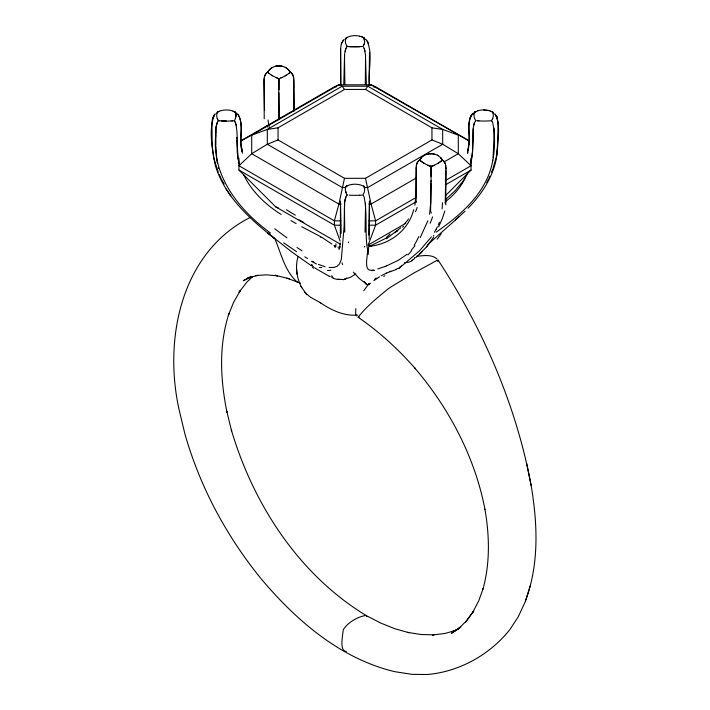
<?xml version="1.0" encoding="UTF-8"?>
<svg xmlns="http://www.w3.org/2000/svg" width="710" height="710" viewBox="0 0 710 710"><rect width="100%" height="100%" fill="white"/><g stroke="black" fill="none" stroke-linecap="round" stroke-linejoin="round"><path stroke-width="1.06" d="M278.879 79.626L278.702 119.759M279.012 89.762L279.003 79.591M293.878 87.019L293.878 82.325M301.75 287.701C296.78 278.4 294.961 267.013 298.014 256.798M329.094 267.492L334.073 267.404L337.161 266.25L339.451 263.996L341.315 259.496L344.11 226.543L344.572 202.315L345.885 196.989A7.544 4.287 -60.2 0 1 346.533 195.845L346.569 195.738M346.622 47.188L346.373 47.614A7.402 4.295 -60.1 0 0 345.921 48.431L344.59 54.208L343.782 84.286M344.457 207.16L344.758 200.628L345.885 196.989M344.51 58.087L344.874 84.588M363.484 47.179L363.502 47.206A7.819 4.482 59.9 0 1 363.689 47.517A7.437 4.304 59.9 0 1 364.186 48.404L365.561 55.096L365.295 84.463M366.147 39.503C373.842 52.904 367.638 70.175 369.59 85.031M431.05 183.473L430.579 211.269M431.068 180.722L430.757 202.545L429.603 214.251M431.05 176.453L431.059 167.418L431.05 182.044M264.12 80.079L264.2 118.756M264.005 82.972L264.528 110.503M278.879 79.405L278.879 78.721M430.997 154.372L430.997 153.759M433.109 165.714L431.059 167.01M492.057 121.463L492.066 121.481A7.544 4.34 60.1 0 1 492.767 122.688C495.935 139.657 494.994 158.49 488.808 174.731C478.771 199.59 457.559 217.207 436.162 232.17M293.833 111.133L293.816 83.017M343.871 39.529L341.368 43.78L340.605 48.608L340.942 84.659M264.005 82.36L264.022 81.18M344.519 57.066L344.527 56.072M340.339 237.442L340.48 201.081L341.182 233.315M473.046 141.068L473.188 127.995L474.511 122.67A7.544 4.366 -59.9 0 1 475.167 121.534L475.203 121.428M416.202 168.962L415.918 195.019L414.906 205.234M340.605 48.608L340.578 84.916M473.029 141.041L472.292 155.96L470.339 165.554M363.6 37.976L363.715 38.127A17.75 9.328 -29.4 0 1 364.07 38.722L364.656 41.571A18.087 9.496 -29.5 0 1 364.097 44.135M345.335 189.792L345.93 192.712L345.344 189.437A18.087 9.47 29.4 0 1 345.903 187.298A17.715 9.274 29.4 0 1 346.249 186.712L346.48 186.41M416.211 168.403L416.104 202.368M344.536 55.593L344.554 55.123M264.04 80.612L264.218 78.553M416.149 168.483L416.255 167.329M369.12 239.314L369.475 201.036L368.863 235.072M473.135 128.892L472.611 150.999L470.615 162.936M416.175 167.933L416.335 166.326M368.694 246.592L368.25 254.437M365.038 232.17L365.543 206.601M264.084 79.538L264.12 79.032M445.8 204.906L445.96 168.447M369.04 85.271L369.519 52.487M340.205 242.98L339.628 247.737M445.259 200.584L445.933 170.799M493.059 168.217L496.201 157.442L497.728 146.251L498.012 122.049L496.902 116.964L495.19 114.195M264.155 78.544L264.333 77.621M416.273 166.406L416.388 165.856M444.984 202.953L445.135 201.782M416.326 165.936L416.45 165.403M493.104 157.691L494.16 132.344M465.6 622.12L473.668 611.008L472.789 612.224L478.717 600.846L483.332 588.093L482.969 589.14C490.193 563.101 489.509 535.544 484.912 509.097L484.939 509.239C474.804 456.805 449.066 408.143 414.507 367.718L415.421 368.747C398.479 349.373 379.362 331.881 358.159 317.255C365.916 307.004 377.01 298.058 387.216 289.591A11.937 1.42 -34.9 0 1 390.571 287.204L414.028 272.933L437.085 260.348A11.937 1.42 -34.9 0 1 438.168 260.18L437.733 261.484M214.722 114.346C208.128 129.548 212.361 148.718 215.139 164.693C224.236 196.146 249.725 218.866 274.53 238.471L267.679 232.898L291.517 251.766L311.575 265.895M264.271 77.612L264.644 75.97M416.388 165.483L416.61 164.542M472.532 113.76C465.343 124.277 471.36 138.574 468.032 150.334L468.298 148.585L467.606 151.807M496.654 154.745L497.293 150.928M492.607 160.664L492.713 160.061M416.459 165.04L416.752 163.841A7.837 6.399 -0.3 0 1 419.006 160.575M467.784 152.419L467.597 153.298L468.831 143.464L468.769 144.325C471.032 134.687 465.751 122.413 472.354 113.955M344.962 51.28L345.93 48.44M473.534 125.51L474.511 122.67M355.825 308.61L355.63 314.042L356.935 316.021M444.815 210.994L442.454 218.263L438.594 226.916M340.898 220.837L334.392 220.837L238.942 165.732L251.704 153.715L267.306 144.254L278.045 139.941L344.492 178.308L338.918 204.072L334.392 220.837L334.392 225.194L340.125 241.116M530.29 585.715L525.134 602.009L518.318 616.653L509.922 629.495C490.033 654.629 459.423 671.74 427.42 674.5L412.04 674.367L394.6 671.642C340.56 658.72 296.523 620.744 261.475 579.209C226.534 536.423 199.856 486.749 184.804 433.544L179.337 410.708C163.282 340.445 180.42 252.858 249.92 217.597M525.489 600.855C539.289 564.059 537.585 523.678 531.142 485.542L531.115 485.4C516.223 405.028 482.8 328.677 438.292 260.384M413.699 209.716C408.463 230.288 390.296 244.018 369.733 246.326M427.855 220.783L420.267 237.495M234.451 121.02L235.072 119.236A17.75 9.292 -29.4 0 0 235.392 118.455L235.995 115.526L235.427 113.041A17.661 9.248 -29 0 0 235.143 112.553L234.957 112.295M368.241 244.781L375.608 225.194L375.608 220.837L371.082 204.072L365.508 178.308L431.955 139.941L442.694 144.254L458.296 153.715L471.058 165.732L445.285 180.606M235.4 118.455L235.951 116.254A16.942 8.866 -29.4 0 0 235.986 115.526L235.427 113.041M414.622 258.076L413.69 259.434M344.998 39.343L345.885 37.905A7.544 4.366 60.5 0 1 346.524 37.488M344.945 187.893L345.832 186.455A7.544 4.366 59.3 0 1 346.471 186.047M339.611 247.612L338.972 249.245L339.389 248.207M344.998 187.76L345.832 186.455M489.004 178.325L489.838 176.275M491.506 172.193L492.758 169.122M438.318 224.875L439.41 222.265M467.517 173.24C462.947 184.263 455.509 194.105 445.915 201.232M419.832 160.105L420.338 159.155L419.832 160.105A5.289 4.278 -1.3 0 0 419.441 160.345L419.486 160.256A5.289 4.295 -0.1 0 1 419.903 160.052L419.858 160.132M216.479 113.343L217.26 112.171A7.544 4.349 59.5 0 1 217.899 111.754M363.591 45.316L363.777 44.916M341.368 43.78L343.125 40.408M492.367 119.2L491.586 120.665A5.458 3.222 60.3 0 1 491.87 121.082M217.881 121.481L217.846 121.543A7.544 4.366 -59.9 0 0 217.189 122.688L216.026 126.744L215.778 133.959M212.707 118.029L213.976 115.34M470.011 117.993L471.271 115.304M217.207 122.697L215.893 128.022L215.867 144.946M436.18 229.188L437.404 226.73M486.794 182.621L488.56 179.186M363.449 45.609L363.342 45.804M363.165 46.106L362.659 46.461M434.396 232.268L436.073 229.392M214.606 114.505L212.476 118.907L211.926 122.883L212.21 146.216L213.71 158.046L218.245 172.095M268.22 71.399L268.664 70.734A17.75 13.588 27.4 0 1 269.241 70.015A18.087 13.863 27.4 0 1 271.69 67.92A16.676 12.762 27.4 0 1 272.578 67.406A18.087 13.845 27.4 0 1 275.95 66.154M268.176 71.47L268.353 71.186M420.311 159.244L420.79 158.525A17.715 13.561 26.8 0 1 421.376 157.815A18.087 13.836 27.4 0 1 423.843 155.721A16.676 12.78 27.4 0 1 424.731 155.206M433.641 237.193L426.453 246.947L419.787 253.807L422.379 251.322M420.373 159.138L420.719 158.596A17.75 13.588 27.4 0 1 421.296 157.877M363.325 195.57L363.218 195.41A5.458 3.08 59.8 0 0 362.881 195.019L363.724 193.466A17.75 9.336 -29.4 0 0 364.052 192.685A18.087 9.496 -29.4 0 0 364.603 190.111A16.676 8.76 -29.4 0 0 364.603 189.41L364.452 188.416A18.123 9.523 -29.5 0 0 364.026 187.271A17.715 9.301 -29.4 0 0 363.697 186.73L363.467 186.428M234.256 120.744L233.936 120.771M268.256 71.266L268.62 70.743A17.715 13.561 26.8 0 1 269.205 70.033A18.087 13.836 27.4 0 1 271.717 67.903A16.676 12.78 27.4 0 1 272.551 67.414M433.304 236.048L433.774 235.356M213.692 115.845L215.237 113.786M431.396 236.9L419.61 250.745L401.061 266.596M368.472 284.222L363.777 290.718M241.338 140.66L251.704 135.148L267.306 129.433L278.045 127.809L344.492 89.442L365.508 89.442L367.833 86.212L371.082 84.801L375.608 86.824L469.15 140.828M346.995 46.638L347.03 46.594A5.476 3.133 -60.2 0 0 346.844 46.816M461.402 183.118L455.234 190.573L445.898 199.297M407.096 220.89L408.516 218.946M473.668 611.008L466.488 620.851L458.127 629.131L460.781 626.806L451.32 633.409L457.213 629.708M369.369 284.55L369.236 284.55A6.319 4.793 16.7 0 1 368.33 284.559L368.588 284.177M414.924 245.793L411.205 250.311M368.605 284.151L369.014 283.636M426.453 246.947L429.506 243.219M290.133 72.251L290.115 72.269A5.289 4.34 -0.1 0 1 290.541 72.482L290.754 72.553M442.17 160.132L442.294 160.052A5.289 4.278 1.3 0 1 442.676 160.309L442.694 160.291A5.289 4.295 0.1 0 0 442.206 160.087L442.294 160.052M475.194 112.091L474.928 112.446A17.652 9.274 29.5 0 0 474.36 113.529L474.262 113.822A17.732 9.328 29.4 0 0 474.884 119.173L475.948 120.718M404.736 223.712L406.626 221.458M346.622 186.242L349.116 185.079A17.652 15.292 0.1 0 1 351.352 184.52L351.938 184.44A17.732 15.345 0.2 0 1 360.778 185.061L362.872 185.834A5.458 3.133 -58.9 0 1 363.156 185.913L363.28 185.949M346.728 37.63L349.169 36.529A17.75 15.371 0.1 0 1 350.305 36.21A18.087 15.664 0.1 0 1 354.388 35.669A16.676 14.44 0.1 0 1 355.612 35.669A18.087 15.664 0.1 0 1 359.695 36.201M218.041 111.958L219.292 111.221M475.336 111.923L477.839 110.769M402.623 227.218L403.599 226.171M468.032 208.252C482.551 193.413 494.488 174.784 497.133 153.839C496.849 140.864 501.801 125.51 494.799 113.795M445.809 195.339L471.058 170.089L471.058 158.161M474.555 112.144L473.588 113.857L474.555 112.144A7.544 4.34 60.7 0 1 475.185 111.718M346.64 277.965L346.178 278.373A6.088 3.852 5.2 0 1 345.237 278.941M386.284 237.513L390.038 234.034M421.083 252.574L415.598 257.774M252.405 276.838L247.009 281.959L239.039 292.236L240.459 290.328L233.714 302.105L228.371 315.169L229.073 313.243C218.538 345.273 220.366 379.894 227.031 412.51L226.747 411.232L231.637 431.121L231.353 430.003C253.346 504.357 298.901 574.603 366.005 615.428L366.999 616.67M465.085 211.172L455.421 220.02L459.29 216.577M289.644 72.757L289.281 73.077A17.715 5.059 -17.6 0 1 288.713 73.609M441.647 160.655L441.336 160.939A17.75 5.032 -18 0 1 440.75 161.418A18.087 5.103 -17.9 0 1 438.31 163.087A16.676 4.73 -18 0 1 437.422 163.602A18.087 5.13 -18 0 1 434.076 165.279M441.7 160.655L441.38 160.93A17.715 5.059 -17.6 0 1 440.892 161.401M289.476 72.908L289.263 73.094A17.75 5.032 -18 0 1 288.695 73.556A18.087 5.13 -18 0 1 286.183 75.278M400.839 227.724L386.497 238.658M456.299 219.248L427.562 244.808M399.135 267.918L400.742 266.525L399.526 267.581M218.352 111.656L218.387 111.621A5.458 3.133 59.6 0 0 218.174 111.656L218.041 111.692M407.123 254.215L398.47 260.224L386.657 265.851M355.763 273.882L350.545 277.282L344.394 279.252A5.822 3.674 5.2 0 1 343.862 279.332M396.917 231.14L397.804 230.43L394.858 232.765M373.797 280.672L379.522 276.793M340.383 246.858L337.88 247.222M267.368 72.464L267.306 72.473A5.289 4.34 0.1 0 1 267.741 72.198L268.078 71.63L268.14 72.624M369.44 283.831L368.33 284.515M381.172 275.791L386.542 273.048M240.85 140.828L334.392 86.824L338.918 84.801L371.082 84.801L468.662 140.66M416.122 178.059L371.082 204.072L368.863 204.072M443.919 162.013L458.296 153.715L458.296 135.148L442.694 129.433L367.833 86.212L342.167 86.212L338.918 84.801L251.704 135.148L251.704 153.715L338.918 204.072L341.137 204.072M416.655 197.14L375.608 220.837L369.102 220.837M416.655 201.498L375.608 225.194L369.102 225.194M445.285 184.973L471.058 170.089M368.552 244.799L405.73 223.33M387.056 237.752L371.507 245.314A17.599 12.327 77.1 0 1 370.309 245.571L371.383 246.015M250.879 276.66L243.237 280.707L252.121 276.58M459.583 628.226L452.838 631.403L456.326 630.231L444.762 633.506L432.443 634.971L434.076 634.846L421.03 634.509L407.469 632.353L408.809 632.681L394.751 628.696L380.436 622.927L366.005 615.428C357.503 616.741 348.024 622.306 343.267 629.699C342.894 634.491 339.025 651.496 346.338 651.416M280.104 78.242L281.053 77.852A17.715 5.059 -17.6 0 0 282.092 77.425M386.693 272.986L390.571 271.548M432.301 166.051L433.118 165.678A17.75 5.014 -17.9 0 0 434.138 165.226M396.118 269.587L391.352 271.282M432.354 165.998L431.201 166.486L432.026 166.131M432.168 166.078L431.698 166.291M346.728 37.408L346.799 37.381A5.458 3.168 60.4 0 1 347.075 37.284M346.622 185.976L346.746 185.931A5.458 3.151 59.3 0 1 347.039 185.878M475.336 111.656L475.46 111.612A5.458 3.151 60.7 0 1 475.735 111.523M384.882 266.57L377.782 268.921M279.03 78.668L279.003 79.121M219.692 111.071L220.544 110.796A17.715 15.283 -0.3 0 1 221.689 110.52A18.087 15.664 -0.1 0 1 225.762 109.961A16.676 14.44 -0.1 0 1 226.987 109.961L228.806 110.103A18.123 15.7 -0.1 0 1 231.07 110.511A17.75 15.371 -0.1 0 1 232.205 110.813L234.699 111.985M252.201 276.438L247.683 277.992L258.023 275.347L255.352 275.586L266.214 274.814L277.628 275.888L275.098 275.249L289.494 278.808M344.536 279.207L344.563 279.207A5.405 3.417 5.2 0 0 345.22 278.959M359.207 317.059L358.159 317.255M373.495 269.96C361.204 273.226 369.555 252.583 367.079 247.036C364.967 230.475 367.416 213.213 364.115 196.954A7.544 4.366 59.9 0 0 363.458 195.818L363.44 195.747M428.946 153.821L431.298 153.573M429.062 153.777L429.914 153.679M416.317 256.337C423.027 255.742 431.476 254.029 436.961 258.928M277.867 65.826L276.891 65.959A17.75 13.605 27.3 0 0 275.844 66.199M277.69 65.87L276.882 65.995A17.715 13.508 27 0 0 275.87 66.199M279.793 65.835L277.858 65.853L279.926 65.853M430.038 153.644L430.926 153.608M349.267 46.665A17.661 3.319 -0.2 0 0 350.296 46.718L359.739 46.665A17.75 3.248 -0.1 0 0 360.866 46.594L362.02 46.514M491.515 120.718L490.921 120.771M232.276 120.895L233.208 120.833M362.038 195.064L360.831 195.143A17.715 3.346 0 0 1 359.757 195.259M490.282 120.824L489.456 120.877A17.75 3.257 0.1 0 1 488.329 120.948A18.087 3.31 0.1 0 1 484.238 121.046A16.676 3.053 0.1 0 1 483.013 121.046L481.194 121.011A18.123 3.31 0.1 0 1 478.93 120.922M232.614 120.877L232.161 120.904A17.715 3.346 0.2 0 1 231.087 121.02M359.739 46.665L358.639 46.718M358.355 46.727L356.278 46.78A16.942 3.097 -0.1 0 1 355.053 46.789L350.358 46.682M489.509 110.769A17.715 15.336 -0.1 0 0 488.373 110.458L483.066 109.926A18.087 15.664 -0.1 0 0 478.984 110.467A17.75 15.363 -0.2 0 0 477.848 110.769M369.209 284.55L369.236 284.55A6.026 4.571 16.7 0 1 368.064 284.533M357.414 315.098C343.658 316.225 331.064 310.013 320.033 302.504L320.725 302.895L310.447 297.215L306.001 293.523M219.931 120.851L220.499 120.886A17.75 3.248 0.1 0 0 221.644 120.948L226.934 121.082A18.087 3.301 0.1 0 0 231.016 120.966M336.558 86.824L334.392 86.824L334.392 87.641M373.442 86.824L375.608 86.824L375.608 87.641M344.492 178.308L365.508 178.308M345.38 187.476L342.167 187.476L267.306 144.254L267.306 129.433L342.167 86.212L344.492 89.442M364.62 187.476L367.833 187.476L442.694 144.254L442.694 129.433L431.955 127.809L365.508 89.442M340.898 225.194L334.392 225.194L238.942 170.089L238.942 158.161M226.321 121.082L221.635 120.957M483.679 109.917L488.365 110.476M348.077 46.54L348.761 46.585M431.485 153.626L433.171 153.786A17.715 13.508 -27 0 1 434.192 154.026M349.338 46.62L348.264 46.549M347.918 46.523L346.924 46.132M477.794 120.86L476.996 120.798M219.337 120.806L219.621 120.824M431.636 153.591L432.292 153.706M218.911 120.771L218.041 120.096M347.465 195.037L347.172 195.019A5.458 3.106 -60 0 0 346.835 195.445M347.075 195.001L346.249 193.493A17.715 9.274 29.4 0 1 345.965 192.721M280.095 65.826L281 65.959A17.75 13.605 -27.3 0 1 282.039 66.163A18.087 13.863 -27.4 0 1 285.402 67.423M280.193 65.835L280.991 65.995A17.715 13.508 -27 0 1 282.012 66.234M432.319 153.706L433.056 153.813M338.794 279.367L337.463 279.136M300.463 283.139L286.849 278.151M234.398 111.621L234.424 111.621A5.476 3.168 -59.6 0 1 234.566 111.656L234.708 111.718M325.047 266.72L318.417 264.395M360.831 36.512L361.639 36.769M489.501 110.787L490.379 111.071M333.46 278.018L331.65 277.335M233.102 111.115L233.909 111.426M490.477 111.106L491.595 111.568A5.458 3.151 -59.3 0 1 491.87 111.647L492.003 111.683M363.334 37.399L363.263 37.373A5.458 3.151 -61.4 0 0 362.934 37.266L362.792 37.222M278.666 78.641L278.364 78.517M430.571 166.362L431.094 166.495L430.331 166.229M430.615 166.335L430.074 166.122M430.162 166.158L429.009 165.678M277.708 78.26L276.829 77.887A17.715 5.121 17.9 0 1 275.728 77.452M277.592 78.207L276.944 77.86A17.75 5.014 17.9 0 1 275.915 77.399A18.087 5.103 17.9 0 1 272.56 75.73A16.676 4.704 17.9 0 1 271.744 75.269A18.087 5.103 17.9 0 1 269.223 73.556A17.75 5.032 18 0 1 268.62 73.121L268.247 72.793M429.763 165.998L429 165.714A17.715 5.121 17.9 0 1 427.899 165.244M238.942 170.089L275.666 206.814L278.418 208.021M369.777 245.349L369.022 244.994M330.248 276.714L329.289 276.261M234.859 111.781L235.054 111.878A7.402 4.287 -60.2 0 1 235.489 112.198L236.465 113.919L235.489 112.198M329.2 276.208L329.103 276.163A56.525 42.955 -22 0 1 327.141 275.089L317.334 269.436A56.525 41.633 -23.8 0 1 315.506 268.327L314.539 267.643M335.519 246.299L334.09 245.491M368.872 244.914L368.339 244.622M301.741 226.712L321.035 236.883M313.811 262.105L312.24 261.227M296.114 223.57L290.94 220.561M275.666 206.814L340.498 244.249M368.126 245.261L369.369 245.988M307.545 258.52L304.75 256.851M322.02 237.451L331.907 244.08M366.12 283.814L359.269 278.506L353.305 272.099M297.375 282.154C284.71 271.327 281.24 253.479 274.814 238.667M281.142 214.464C265.558 204.649 251.58 191.46 243.601 174.633M296.549 251.677L283.645 242.82M270.483 233.013C239.368 210.417 211.34 175.654 215.778 135.077M313.421 266.809L312.356 265.904M420.728 160.851L420.781 160.904A17.75 5.032 18 0 0 421.367 161.383A18.087 5.103 17.9 0 0 423.799 163.123A16.676 4.704 17.9 0 0 424.669 163.62A18.087 5.103 17.9 0 0 427.961 165.261A17.75 5.014 17.9 0 0 429.009 165.714M268.549 73.068L268.602 73.112A17.715 5.121 17.9 0 0 269.125 73.591M420.364 160.646L420.728 160.966A17.715 5.059 17.6 0 0 421.225 161.436M492.154 111.754A7.544 4.366 -59.3 0 1 492.793 112.162L493.521 113.218M363.484 37.461A7.544 4.34 -60.1 0 1 364.115 37.887L365.046 39.458M363.431 186.02A7.544 4.34 -60.2 0 1 364.07 186.428L364.896 187.733M268.078 72.624L267.732 72.26A5.289 4.358 1.3 0 0 267.288 72.447M492.793 112.171L493.574 113.343M364.115 37.878L365.002 39.316M364.07 186.428L364.949 187.866M300.933 286.308L305.717 293.221M304.865 292.342L306.827 294.375M443.919 161.365L445.294 163.797M238.303 114.789C244.036 124.942 238.942 137.775 241.684 148.763L241.427 147.023L242.181 151.434M238.445 114.949L237.557 113.866C244.799 124.605 238.533 139.258 241.968 151.212L241.737 149.482L242.465 153.28M492.145 112.118L492.403 112.473A17.75 9.292 -29.4 0 1 492.722 113.005A18.087 9.47 -29.4 0 1 493.281 115.144A16.676 8.733 -29.4 0 1 493.272 115.854A18.087 9.47 -29.4 0 1 492.696 118.428M441.327 158.561L441.691 159.084M441.398 158.561L441.806 159.28M226.126 189.002L230.759 195.88L229.667 194.256M289.6 71.328L289.219 70.769A17.75 13.588 -27.4 0 0 288.642 70.05A18.087 13.863 -27.4 0 0 286.201 67.885A16.676 12.78 -27.4 0 0 285.331 67.379M289.636 71.382L289.272 70.707A17.715 13.561 -26.8 0 0 288.686 69.997A18.087 13.836 -27.4 0 0 286.166 67.938A16.676 12.762 -27.4 0 0 285.305 67.441M234.753 121.481L234.966 121.836A7.437 4.287 60.1 0 1 235.427 122.732C239.27 136.391 234.717 151.461 239.687 165.093M234.797 121.561L234.806 121.57A7.819 4.544 60.1 0 1 234.966 121.836M289.707 71.506L290.07 72.163L289.742 71.55M345.956 38.748A18.087 9.47 29.4 0 0 345.397 40.887A16.676 8.733 29.4 0 0 345.397 41.597L345.548 42.698A18.123 9.487 29.4 0 0 345.974 44.162A17.75 9.292 29.4 0 0 346.311 44.943L346.853 46.017M221.591 179.532L224.156 183.996M217.597 119.2L218.023 120.061M364.576 282.021L364.47 281.817A18.726 12.105 12.2 0 1 364.239 281.488M364.07 38.722L364.665 41.207M235.445 122.724L236.412 125.572M219.266 174.624L221.121 178.547M367.407 41.047L368.667 43.736M364.168 48.404L365.144 51.253M290.168 72.171L290.177 72.198A5.289 4.358 -1.3 0 1 290.603 72.411M267.351 127.081L266.951 125.555M445.472 164.188L445.782 166.362M293.549 77.656L293.248 75.934A7.837 6.399 -0.3 0 0 291.011 72.668M526.687 463.488L531.142 485.542M265.185 126.868L265.327 127.711M293.541 77.141L293.665 78.588M238.116 157.895L236.892 139.87M445.729 165.448L445.853 167.365M280.388 117.798L280.486 118.605M293.674 78.029L293.709 79.076M296.549 269.125L297.091 274.051M279.438 119.449L278.87 92.895M366.369 84.934L365.597 59.667M494.053 128.031L494.142 129.859M293.771 78.996L293.807 81.801M294.277 110.769L293.816 87.09M445.915 167.374L445.88 167.888M365.49 203.184L365.508 203.646M445.942 167.897L445.915 168.998M344.767 232.135L344.457 208.252M293.825 80.035L293.816 82.404M215.911 146.145L216.719 158.206A106.402 85.236 -12 0 0 217.375 163.016M494.151 130.338L494.16 130.826M365.535 204.595L365.535 205.084M236.874 137.438L236.883 138.645M494.16 131.323L494.16 131.829M365.543 205.58L365.543 206.086M431.955 127.809L431.955 139.941M278.045 127.809L278.045 139.941M359.686 195.214A18.087 3.301 -0.1 0 1 355.612 195.339A16.676 3.053 -0.1 0 1 354.388 195.339A18.087 3.31 -0.1 0 1 350.305 195.232A17.75 3.248 -0.1 0 1 349.178 195.161M342.637 264.573A106.402 11.733 -86.6 0 1 341.971 262.798M348.495 242.722A90.463 12.23 -83.7 0 1 348.459 241.888M368.073 284.621A3.559 2.627 15.9 0 1 366.005 283.929M366.058 283.858A2.707 1.615 17.8 0 1 365.712 283.601M437.449 163.584A16.676 4.704 -17.9 0 0 438.31 163.087A18.087 5.13 -18 0 0 440.759 161.418M432.541 216.861A66.305 40.63 63.4 0 1 430.082 223.206M418.838 236.474A183.908 119.972 44.2 0 1 414.205 245.216M411.658 250.639A101.37 66.713 35 0 1 407.93 254.881M386.48 265.824A9.567 0.817 -21.7 0 1 384.891 266.463M374.667 270.279A12.993 1.34 -18.9 0 1 371.889 270.537M424.695 163.566A16.676 4.73 18 0 1 423.826 163.069A18.087 5.13 18 0 1 421.358 161.383M416.77 164.152A7.952 6.47 -0.3 0 1 419.069 160.504M417.178 207.373A47.419 28.719 66.3 0 1 415.465 211.749M364.212 247.009A15.371 3.541 -5.2 0 1 364.771 246.388M440.741 157.753A17.715 13.508 -27 0 1 441.318 158.463M437.458 155.277A18.087 13.863 -27.4 0 0 434.094 154.026A17.75 13.605 -27.3 0 0 433.056 153.813M437.484 155.224A16.676 12.762 -27.4 0 1 438.345 155.73M440.795 157.913A18.087 13.863 -27.4 0 0 438.248 155.738A16.676 12.78 -27.4 0 0 437.387 155.241M440.812 157.913A17.75 13.605 -27.3 0 1 441.389 158.641M427.926 154.035A17.715 13.561 26.8 0 1 428.955 153.813A17.75 13.588 27.4 0 0 428.015 153.999A18.087 13.845 27.4 0 0 424.633 155.259A16.676 12.762 27.4 0 0 423.772 155.756M365.845 283.521A3.097 1.615 21.4 0 1 365.597 283.299M365.597 283.21A4.846 2.991 14.4 0 1 365.357 282.962M364.896 282.598A9.576 6.239 11.3 0 1 364.692 282.252M443.111 160.54A7.837 6.399 0.3 0 1 445.321 163.806M330.887 270.155A180.837 43.683 54.7 0 1 327.488 270.501M321.728 267.386A46.54 7.544 41.5 0 1 319.322 267.457M316.385 263.916A22.463 0.95 31.9 0 1 311.619 261.324M302.007 250.754A49.505 5.786 33.5 0 1 296.984 247.533M286.973 237.814A181.334 74.683 36 0 1 274.77 228.753M218.085 121.082A5.458 3.239 -60 0 1 218.369 120.682M217.553 119.2A17.715 9.354 29.1 0 1 217.242 118.419M217.597 112.526A17.715 9.354 29.1 0 0 217.269 113.067A18.087 9.496 29.4 0 0 216.727 115.144A16.676 8.76 29.4 0 0 216.719 115.854A18.087 9.496 29.5 0 0 217.278 118.428M335.919 243.858A134.767 19.294 62.2 0 1 335.794 246.796M334.419 245.837A106.97 9.585 48.2 0 1 335.067 247.488M320.521 236.962A37.47 12.239 15.9 0 1 321.506 237.513M303.818 222.478A108.843 25.995 28.9 0 1 299.052 219.825M295.325 215.157A134.767 59.809 28.3 0 1 286.467 209.743M343.986 279.625A5.857 3.674 5.1 0 1 343.462 279.731M342.806 279.447A5.387 2.29 -0.6 0 1 342.282 279.491M342.087 279.456A7.322 3.435 -0.2 0 1 341.111 279.456M340.747 279.367A11.955 6.328 -0.5 0 1 338.901 279.172M337.259 279.429A21.983 12.78 -1.6 0 1 333.203 278.249M332.635 276.394A36.45 22.72 -5 0 1 331.25 275.835M313.598 268.238A36.45 24.593 -11 0 1 312.524 267.324M312.622 265.433A21.983 12.62 3.1 0 1 311.512 264.395M359.686 36.228A17.715 15.283 0.3 0 1 360.822 36.529M492.731 118.419A17.715 9.328 -29.1 0 1 492.412 119.191M479.002 120.877A17.715 3.248 0.1 0 1 477.874 120.815M475.46 121.126A5.458 3.08 -59.8 0 1 475.735 120.735M364.123 44.064A17.75 9.328 -29.4 0 1 363.813 44.845M345.992 38.66A17.75 9.292 29.4 0 1 346.32 38.127M465.014 177.686A74.665 61.113 14.6 0 1 461.66 183.26M434.209 165.279A17.715 5.121 -17.9 0 1 433.171 165.741M443.013 160.575A7.18 5.84 0.3 0 1 443.91 161.374M442.419 202.749A66.305 35.766 56.8 0 1 442.09 208.891M441.221 233.652A183.908 86.487 73.5 0 1 437.165 239.181M431.227 212.104A91.963 35.828 72 0 1 431.13 213.195M290.967 72.722A7.952 6.514 -0.3 0 1 293.239 76.405M272.516 75.784A16.676 4.73 18 0 1 271.655 75.278M286.139 75.304A16.676 4.704 -17.9 0 1 285.269 75.801M280.929 77.887A17.75 5.014 -17.9 0 0 281.968 77.434A18.087 5.13 -18 0 0 285.367 75.748A16.676 4.73 -18 0 0 286.228 75.242M266.88 72.704A7.837 6.399 0.3 0 0 264.679 75.979L266.081 73.547A7.18 5.884 0.3 0 1 266.969 72.731M218.485 168.385A106.402 85.236 -12 0 1 218.316 167.675M269.241 127.525A66.305 40.772 63.3 0 1 268.06 119.999M238.808 161.223A71.799 57.625 -12.6 0 1 238.134 157.886M376.238 278.054A17.253 0.63 -38 0 1 374.667 279.234M370.105 283.556A20.963 0.896 -39.6 0 1 370.46 283.219M383.728 276.394A25.569 3.399 -27.6 0 1 384.864 275.737M389.941 271.451A20.093 2.325 -17.4 0 1 390.828 271.158M397.689 268.504A9.887 3.257 -18 0 1 395.852 269.321M398.576 268.344A9.123 3.692 -16.1 0 1 398.061 268.62M401.425 265.859A5.813 2.467 -15.3 0 1 398.887 268.336M405.046 262.567A6.417 1.358 -8.3 0 1 404.789 262.567M414.454 257.81A20.093 3.337 -40.6 0 1 414.383 258.049M413.149 259.496A9.887 2.92 -15.1 0 1 411.951 260.321M412.448 260.33A9.123 3.115 -10.8 0 1 412.04 260.57M412.093 260.659A5.813 2.086 -9.7 0 1 405.153 262.647M278.941 66.136L278.941 66.066M361.976 36.885L362.464 37.08L362.038 36.911M441.824 159.306L442.241 159.945L441.842 159.324M496.734 116.795L496.059 115.348L497.302 118.037L496.734 116.795"/></g></svg>
